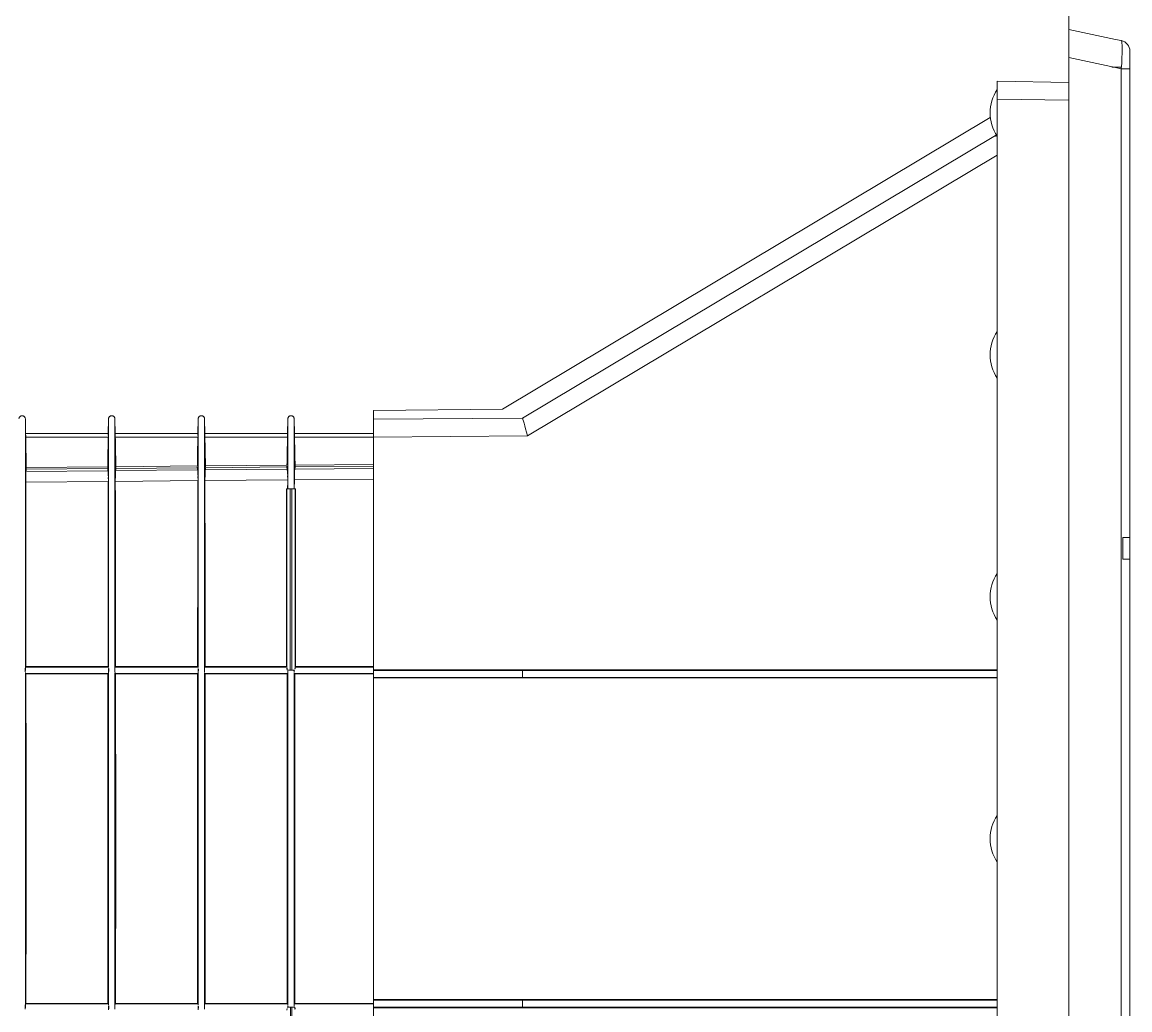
# Model space of a CAD drawing. Header units: millimetres. Extents: x 441156 to 441876, y 4514765 to 4515211.
# Drawn here: x 441266.705 to 441266.9657, y 4514783.0915 to 4514783.324 of the extents above; entities that cross this region are included whole.
import ezdxf

# ---------------------------------------------------------------- set-up
doc = ezdxf.new("R2010")
doc.units = ezdxf.units.MM
doc.layers.add('01_pilares baja', color=5, linetype='Continuous', lineweight=20)
doc.layers.add('LINEAS', color=7, linetype='Continuous', lineweight=9)
doc.layers.add('05 ESQUEMAS HIDRAULICOS nuevos_dwg _6_', color=7, linetype='Continuous', lineweight=18, true_color=0x767676)

# ---------------------------------------------------------------- blocks, each defined once
blk = doc.blocks.new('05 ESQUEMAS HIDRAULICOS nuevos_dwg_A$C38CE57FF-1107634-01_ARQ_INSTALACIÓN PISCINA ADULTOS')
at = {"layer": 'LINEAS', "color": 88, "lineweight": 18, "true_color": 0x134c00}
for p, q in [((188.87, 227.93), (188.87, 246.47)), ((188.98, 246.35), (188.98, 228.05)), ((262.52, 228.05), (262.52, 246.35)), ((262.63, 246.47), (262.63, 227.93)), ((264.07, 227.93), (264.07, 246.47)), ((264.18, 246.36), (264.18, 228.04)), ((305.49, 227.99), (305.32, 246.41)), ((307.72, 246.37), (307.88, 228.03)), ((308.36, 228.11), (308.21, 246.28)), ((308.61, 246.29), (308.76, 228.11)), ((315.35, 227.99), (315.35, 246.41)), ((188.87, 207.93), (188.87, 226.47)), ((188.98, 226.35), (188.98, 208.05)), ((262.52, 208.05), (262.52, 226.35)), ((262.63, 226.47), (262.63, 207.93)), ((264.07, 207.93), (264.07, 226.47)), ((264.18, 226.36), (264.18, 208.04)), ((305.66, 207.99), (305.5, 226.41)), ((307.9, 226.37), (308.06, 208.03)), ((308.54, 208.11), (308.38, 226.29)), ((308.78, 226.29), (308.94, 208.1)), ((315.35, 207.99), (315.35, 226.41)), ((188.87, 187.93), (188.87, 206.47)), ((188.98, 206.35), (188.98, 188.05)), ((262.52, 188.05), (262.52, 206.35)), ((262.63, 206.47), (262.63, 187.93)), ((264.07, 188.14), (264.07, 206.47)), ((264.18, 206.36), (264.18, 188.2)), ((305.83, 187.99), (305.67, 206.41)), ((308.07, 206.37), (308.23, 188.03)), ((308.71, 188.11), (308.55, 206.29)), ((308.95, 206.3), (309.11, 188.1)), ((315.35, 187.99), (315.35, 206.41)), ((319.44, 187.92), (316.09, 187.98)), ((319.44, 187.92), (319.42, 187.92)), ((188.12, 187.06), (188.12, 186.35)), ((188.87, 168.8), (188.87, 186.47)), ((188.98, 186.35), (188.98, 168.8)), ((262.52, 168.8), (262.52, 186.35)), ((262.63, 186.47), (262.63, 168.8)), ((303.87, 187.36), (263.38, 187.36)), ((263.38, 186.35), (263.38, 187.06)), ((264.07, 168.8), (264.07, 186.26)), ((264.18, 186.2), (264.18, 168.8)), ((306, 168.8), (305.85, 186.41)), ((308.25, 186.37), (308.4, 168.8)), ((308.88, 168.8), (308.73, 186.29)), ((309.13, 186.3), (309.28, 168.8)), ((315.35, 168.8), (315.35, 186.41)), ((316.08, 186.42), (319.44, 186.48)), ((316.15, 186.42), (316.15, 168.8)), ((319.44, 186.48), (319.42, 186.48)), ((188.04, 29.6), (188.04, 168.8)), ((188.18, 168.8), (189.72, 168.8)), ((189.86, 29.6), (189.86, 168.8)), ((261.64, 29.6), (261.64, 168.8)), ((263.32, 168.8), (261.78, 168.8)), ((263.46, 29.6), (263.46, 168.8)), ((319.35, 168.8), (319.64, 135.51)), ((188.15, 135.51), (189.75, 135.51)), ((263.35, 135.51), (261.75, 135.51)), ((319.64, 135.51), (382.72, 29.99)), ((382.72, 29.99), (382.72, 29.72)), ((195.59, 29.6), (193.99, 29.6)), ((203.59, 29.6), (201.99, 29.6)), ((219.75, 29.6), (222.55, 29.6)), ((228.95, 29.6), (231.75, 29.6)), ((247.91, 29.6), (249.51, 29.6)), ((255.91, 29.6), (257.51, 29.6)), ((263.35, 29.6), (390.83, 29.6)), ((273.75, 29.6), (276.55, 29.6)), ((282.95, 29.6), (285.75, 29.6)), ((327.75, 29.6), (330.55, 29.6)), ((336.95, 29.6), (339.75, 29.6)), ((382.53, 29.6), (379.63, 29.6)), ((381.75, 29.6), (386.01, 29.6))]:
    blk.add_line(p, q, dxfattribs=at)
at = {"layer": 'LINEAS', "color": 97, "lineweight": 18, "true_color": 0x396f33}
for p, q in [((397.95, 2), (397.95, 3.19)), ((397.95, 3.19), (397.95, 2)), ((403.86, 1.9), (404.14, 3.19)), ((396.55, 0), (397.95, 0)), ((401.52, 0), (397.6, 0))]:
    blk.add_line(p, q, dxfattribs=at)
at = {"layer": 'LINEAS', "color": 88, "lineweight": 18, "true_color": 0x134c00, "flags": 128}
for points in [[(319.44, 227.92), (316.15, 227.98), (316.15, 246.42), (319.44, 246.48)], [(319.44, 207.92), (316.15, 207.98), (316.15, 226.42), (319.44, 226.48)], [(316.15, 187.98), (316.15, 206.42), (319.44, 206.48)], [(188.12, 187.34), (147.63, 187.34), (147.63, 187.04), (188.12, 187.04), (188.12, 187.34), (188.12, 188.05)], [(264, 188.14), (303.87, 188.14), (303.87, 187.36), (303.87, 187.04), (263.38, 187.04), (263.38, 187.34), (263.38, 188.05)], [(303.87, 188.16), (303.87, 188.2), (264.18, 188.2), (264.07, 188.14)], [(303.87, 187.04), (303.87, 186.24), (264, 186.24)], [(303.87, 186.24), (303.87, 186.2), (264.18, 186.2), (264.07, 186.26)], [(261.75, 29.6), (189.75, 29.6), (188.15, 29.6), (188.15, 135.51), (188.15, 168.8), (188.16, 168.8), (136.15, 168.8), (135.85, 134.42), (73.2, 29.6)], [(315.35, 168.8), (263.34, 168.8), (263.32, 168.8), (263.32, 135.51), (263.32, 29.6), (261.75, 29.6), (261.75, 135.51), (261.75, 168.8), (261.76, 168.8), (189.74, 168.8), (189.72, 168.8), (189.72, 135.51), (189.72, 29.6)], [(378.3, 29.6), (315.65, 134.42), (315.35, 168.8), (319.35, 168.8), (321.35, 168.8), (319.35, 168.8), (321.35, 168.8), (321.6, 140.03), (386.69, 31.14)], [(188.15, 29.6), (60.67, 29.6), (60.95, 13.6)], [(390.55, 13.6), (390.83, 29.6), (394.83, 29.6), (394.55, 13.6)], [(393.17, 29.6), (392.95, 29.6), (393.17, 29.6), (392.95, 29.6)], [(400.09, 13.6), (51.41, 13.6), (53.62, 3.19)], [(404.14, 3.19), (406.35, 13.6), (400.09, 13.6), (397.88, 3.19)]]:
    blk.add_lwpolyline(points, dxfattribs=at)
at = {"layer": 'LINEAS', "color": 97, "lineweight": 18, "true_color": 0x396f33, "flags": 128}
for points in [[(397.88, 3.19), (397.6, 1.9), (53.9, 1.9), (53.9, 0), (49.98, 0)], [(163.35, 0), (163.35, 1.6), (158.55, 1.6), (158.55, 0), (163.35, 0), (288.15, 0)], [(292.95, 0), (288.15, 0), (288.15, 1.6), (292.95, 1.6), (292.95, 0), (397.6, 0), (397.6, 1.9)]]:
    blk.add_lwpolyline(points, dxfattribs=at)
at = {"layer": 'LINEAS', "color": 88, "lineweight": 18, "true_color": 0x134c00, "flags": 128}
blk.add_lwpolyline([(397.95, 3.19), (397.95, 4)], close=True, dxfattribs=at)
at = {"layer": 'LINEAS', "color": 88, "lineweight": 18, "true_color": 0x134c00}
for centre in [(225.75, 21.95), (279.75, 21.95), (333.75, 21.95), (387.75, 21.95)]:
    blk.add_arc(centre, 9.25, 55.7945, 124.2055, dxfattribs=at)
at = {"layer": 'LINEAS', "color": 97, "lineweight": 18, "true_color": 0x396f33}
blk.add_arc((401.52, 2.4), 2.4, 270, 348, dxfattribs=at)
at = {"layer": 'LINEAS', "color": 88, "lineweight": 18, "true_color": 0x134c00}
for centre, major_axis, ratio, start_param, end_param in [((263.35, 188.14), (0.72, 0), 0.008727, 5.822781, 6.355727), ((263.35, 186.26), (0.72, 0), 0.008727, 6.210643, 6.74359), ((315.65, 134.39), (3.99, 1.12), 0.005508, 0.001495, 1.56925), ((378.74, 28.85), (3.98, 1.14), 0.005507, 0.001469, 0.867791)]:
    blk.add_ellipse(centre, major_axis=major_axis, ratio=ratio, start_param=start_param, end_param=end_param, dxfattribs=at)
at = {"layer": 'LINEAS', "color": 97, "lineweight": 18, "true_color": 0x396f33}
blk.add_ellipse((397.43, 2.4), major_axis=(-6.44, 0.49), ratio=0.075003, start_param=1.604016, end_param=3.131572, dxfattribs=at)
at = {"layer": 'LINEAS', "color": 88, "lineweight": 18, "true_color": 0x134c00}
for points, knots in [([(319.44, 246.48), (319.53, 246.49), (319.67, 246.51), (319.83, 246.6), (319.95, 246.69), (320.04, 246.81), (320.12, 246.97), (320.17, 247.2), (320.12, 247.43), (320.04, 247.59), (319.95, 247.71), (319.83, 247.8), (319.67, 247.89), (319.53, 247.91), (319.44, 247.92)], [0, 0, 0, 0, 0.119848, 0.184257, 0.25, 0.315743, 0.380152, 0.5, 0.619848, 0.684257, 0.75, 0.815743, 0.880152, 1, 1, 1, 1]), ([(188.69, 246.48), (188.62, 246.48), (188.53, 246.5), (188.32, 246.53), (188.21, 246.54), (187.99, 246.54), (187.88, 246.53), (187.69, 246.5), (187.61, 246.48), (187.55, 246.48)], [0, 0, 0, 0, 0.25, 0.25, 0.5, 0.5, 0.75, 0.75, 1, 1, 1, 1]), ([(262.81, 246.48), (259.87, 246.48), (253.33, 246.48), (242.93, 246.48), (233.5, 246.48), (225.75, 246.48), (217.63, 246.48), (208.01, 246.48), (197.61, 246.48), (191.44, 246.48), (188.69, 246.48)], [0.6859431, 0.6859431, 0.6859431, 0.6859431, 0.7011858, 0.7198797, 0.7399681, 0.7500122, 0.7600564, 0.7820731, 0.7998041, 0.8140802, 0.8140802, 0.8140802, 0.8140802]), ([(188.86, 246.47), (188.86, 246.47), (188.86, 246.47), (188.79, 246.48), (188.71, 246.48), (188.69, 246.48)], [0, 0, 0, 0, 0.318255, 0.7865, 1, 1, 1, 1]), ([(188.98, 246.35), (188.98, 246.36), (188.97, 246.36), (188.97, 246.37), (188.95, 246.39), (188.93, 246.41), (188.91, 246.43), (188.9, 246.44), (188.88, 246.46), (188.87, 246.47)], [0, 0, 0, 0, 0.001068999, 0.001068999, 0.001068999, 0.005344995, 0.005344995, 0.005344995, 0.008151649, 0.008151649, 0.008151649, 0.008151649]), ([(244.13, 246.33), (241.07, 246.33), (238.01, 246.33), (231.88, 246.33), (228.81, 246.33), (219.62, 246.33), (213.49, 246.33), (204.3, 246.33), (201.24, 246.34), (195.11, 246.35), (192.05, 246.35), (188.98, 246.35)], [0.25, 0.25, 0.25, 0.25, 0.375, 0.375, 0.5, 0.5, 0.75, 0.75, 0.875, 0.875, 1, 1, 1, 1]), ([(262.63, 246.47), (262.63, 246.46), (262.62, 246.46), (262.62, 246.46), (262.6, 246.44), (262.58, 246.42), (262.56, 246.4), (262.54, 246.38), (262.53, 246.37), (262.52, 246.35)], [0.000135647, 0.000135647, 0.000135647, 0.000135647, 0.001068999, 0.001068999, 0.001068999, 0.005344995, 0.005344995, 0.005344995, 0.008287296, 0.008287296, 0.008287296, 0.008287296]), ([(262.81, 246.48), (262.77, 246.48), (262.68, 246.48), (262.63, 246.47), (262.63, 246.47), (262.63, 246.47)], [0, 0, 0, 0, 0.418085, 0.885568, 1, 1, 1, 1]), ([(263.95, 246.48), (263.89, 246.48), (263.81, 246.5), (263.62, 246.53), (263.51, 246.54), (263.29, 246.54), (263.18, 246.53), (262.97, 246.5), (262.88, 246.48), (262.81, 246.48)], [0, 0, 0, 0, 0.25, 0.25, 0.5, 0.5, 0.75, 0.75, 1, 1, 1, 1]), ([(264.06, 246.47), (264.06, 246.47), (264.06, 246.48), (263.99, 246.48), (263.95, 246.48)], [0, 0, 0, 0, 0.391046, 1, 1, 1, 1]), ([(319.44, 246.48), (319.26, 246.48), (318.88, 246.48), (318.34, 246.48), (317.78, 246.48), (317.2, 246.48), (316.83, 246.48), (316.5, 246.48), (316.28, 246.48), (316.15, 246.48), (315.55, 246.48), (314.59, 246.48), (313.24, 246.48), (311.5, 246.48), (309.57, 246.48), (307.43, 246.48), (305.37, 246.48), (303.45, 246.48), (301.66, 246.48), (299.83, 246.48), (287.26, 246.48), (275.3, 246.48), (263.95, 246.48)], [0, 0, 0, 0, 0.081803, 0.16361, 0.24544, 0.327177, 0.418236, 0.442397, 0.466837, 0.490725, 0.504945, 0.524909, 0.546115, 0.565932, 0.585623, 0.60624, 0.626249, 0.641681, 0.658289, 0.674995, 0.691404, 1, 1, 1, 1]), ([(264.18, 246.36), (264.18, 246.36), (264.17, 246.37), (264.17, 246.37), (264.15, 246.39), (264.13, 246.41), (264.11, 246.43), (264.1, 246.44), (264.08, 246.46), (264.07, 246.47)], [0, 0, 0, 0, 0.001068999, 0.001068999, 0.001068999, 0.005344995, 0.005344995, 0.005344995, 0.008151643, 0.008151643, 0.008151643, 0.008151643]), ([(305.32, 246.41), (305.18, 246.41), (305.03, 246.41), (304.88, 246.41), (303.74, 246.41), (302.6, 246.4), (301.46, 246.4), (296.9, 246.4), (292.33, 246.39), (287.77, 246.39), (279.91, 246.38), (272.05, 246.37), (264.18, 246.36)], [0.00051063, 0.00051063, 0.00051063, 0.00051063, 0.001069, 0.001069, 0.001069, 0.00534499, 0.00534499, 0.00534499, 0.02244898, 0.02244898, 0.02244898, 0.05193653, 0.05193653, 0.05193653, 0.05193653]), ([(305.32, 246.41), (305.48, 246.41), (305.64, 246.41), (305.94, 246.41), (306.09, 246.41), (306.38, 246.4), (306.52, 246.4), (306.78, 246.4), (306.9, 246.4), (307.12, 246.4), (307.22, 246.4), (307.4, 246.39), (307.47, 246.39), (307.66, 246.38), (307.72, 246.38), (307.72, 246.37)], [0, 0, 0, 0, 0.125, 0.125, 0.25, 0.25, 0.375, 0.375, 0.5, 0.5, 0.625, 0.625, 0.75, 0.75, 1, 1, 1, 1]), ([(307.73, 246.35), (307.73, 246.35), (307.73, 246.36), (307.73, 246.37), (307.73, 246.37), (307.72, 246.37)], [0.9921875, 0.9921875, 0.9921875, 0.9921875, 0.99609375, 0.99609375, 1, 1, 1, 1]), ([(308.21, 246.28), (308.19, 246.29), (308.17, 246.29), (308.13, 246.29), (308.11, 246.3), (308.05, 246.3), (308.01, 246.31), (307.93, 246.32), (307.89, 246.32), (307.83, 246.32), (307.81, 246.33), (307.78, 246.33), (307.77, 246.33), (307.75, 246.33), (307.75, 246.34), (307.74, 246.34), (307.74, 246.34), (307.73, 246.34), (307.73, 246.34), (307.73, 246.35)], [0, 0, 0, 0, 0.125, 0.125, 0.25, 0.25, 0.5, 0.5, 0.75, 0.75, 0.875, 0.875, 0.9375, 0.9375, 0.96875, 0.96875, 0.984375, 0.984375, 0.9921875, 0.9921875, 0.9921875, 0.9921875]), ([(308.61, 246.29), (308.5, 246.29), (308.4, 246.29), (308.25, 246.29), (308.21, 246.28), (308.21, 246.28)], [0, 0, 0, 0, 0.5, 0.5, 1, 1, 1, 1]), ([(308.61, 246.29), (309.61, 246.31), (310.62, 246.33), (311.63, 246.34), (312.87, 246.37), (314.11, 246.39), (315.35, 246.41)], [0.001569978, 0.001569978, 0.001569978, 0.001569978, 0.005344995, 0.005344995, 0.005344995, 0.01000163, 0.01000163, 0.01000163, 0.01000163]), ([(315.35, 246.41), (315.46, 246.41), (315.56, 246.41), (315.75, 246.42), (315.84, 246.42), (316.06, 246.42), (316.15, 246.42), (316.15, 246.42)], [0, 0, 0, 0, 0.25, 0.25, 0.5, 0.5, 1, 1, 1, 1]), ([(187.55, 227.92), (187.61, 227.92), (187.69, 227.9), (187.88, 227.87), (187.99, 227.86), (188.21, 227.86), (188.32, 227.87), (188.53, 227.9), (188.62, 227.92), (188.69, 227.92)], [0, 0, 0, 0, 0.25, 0.25, 0.5, 0.5, 0.75, 0.75, 1, 1, 1, 1]), ([(188.69, 227.92), (188.74, 227.92), (188.83, 227.92), (188.87, 227.93), (188.87, 227.93), (188.87, 227.93)], [0, 0, 0, 0, 0.468754, 0.937507, 1, 1, 1, 1]), ([(262.81, 227.92), (259.87, 227.92), (253.33, 227.92), (242.93, 227.92), (233.5, 227.92), (225.75, 227.92), (217.63, 227.92), (208.01, 227.92), (197.61, 227.92), (191.44, 227.92), (188.69, 227.92)], [0.6859431, 0.6859431, 0.6859431, 0.6859431, 0.7011858, 0.7198797, 0.7399681, 0.7500122, 0.7600564, 0.7820731, 0.7998041, 0.8140802, 0.8140802, 0.8140802, 0.8140802]), ([(188.87, 227.93), (188.89, 227.95), (188.91, 227.97), (188.93, 227.99), (188.95, 228.01), (188.96, 228.03), (188.98, 228.05)], [0.000135647, 0.000135647, 0.000135647, 0.000135647, 0.004143648, 0.004143648, 0.004143648, 0.008287296, 0.008287296, 0.008287296, 0.008287296]), ([(188.98, 228.05), (192.05, 228.05), (195.11, 228.05), (201.24, 228.06), (204.3, 228.07), (213.49, 228.07), (219.62, 228.07), (225.75, 228.07)], [0, 0, 0, 0, 0.125, 0.125, 0.25, 0.25, 0.5, 0.5, 0.5, 0.5]), ([(225.75, 228.07), (228.81, 228.07), (231.88, 228.07), (238.01, 228.07), (241.07, 228.07), (250.26, 228.06), (256.39, 228.05), (262.52, 228.05)], [0.5, 0.5, 0.5, 0.5, 0.625, 0.625, 0.75, 0.75, 1, 1, 1, 1]), ([(262.52, 228.05), (262.54, 228.03), (262.55, 228.01), (262.57, 227.99), (262.59, 227.97), (262.61, 227.95), (262.63, 227.93)], [0, 0, 0, 0, 0.004143648, 0.004143648, 0.004143648, 0.008151649, 0.008151649, 0.008151649, 0.008151649]), ([(262.64, 227.93), (262.64, 227.93), (262.64, 227.92), (262.72, 227.92), (262.79, 227.92), (262.81, 227.92)], [0, 0, 0, 0, 0.367339, 0.834737, 1, 1, 1, 1]), ([(262.81, 227.92), (262.88, 227.92), (262.97, 227.9), (263.18, 227.87), (263.29, 227.86), (263.51, 227.86), (263.62, 227.87), (263.81, 227.9), (263.89, 227.92), (263.95, 227.92)], [0, 0, 0, 0, 0.25, 0.25, 0.5, 0.5, 0.75, 0.75, 1, 1, 1, 1]), ([(263.95, 227.92), (263.99, 227.92), (264.06, 227.92), (264.06, 227.93), (264.06, 227.93)], [0, 0, 0, 0, 0.575156, 1, 1, 1, 1]), ([(319.44, 227.92), (319.26, 227.92), (318.88, 227.92), (318.34, 227.92), (317.78, 227.92), (317.2, 227.92), (316.83, 227.92), (316.5, 227.92), (316.28, 227.92), (316.15, 227.92), (315.55, 227.92), (314.59, 227.92), (313.24, 227.92), (311.5, 227.92), (309.57, 227.92), (307.43, 227.92), (305.37, 227.92), (303.45, 227.92), (301.66, 227.92), (299.83, 227.92), (287.26, 227.92), (275.3, 227.92), (263.95, 227.92)], [0, 0, 0, 0, 0.081803, 0.16361, 0.24544, 0.327177, 0.418236, 0.442397, 0.466837, 0.490725, 0.504945, 0.524909, 0.546115, 0.565932, 0.585623, 0.60624, 0.626249, 0.641681, 0.658289, 0.674995, 0.691404, 1, 1, 1, 1]), ([(264.07, 227.93), (264.09, 227.95), (264.11, 227.97), (264.13, 227.99), (264.15, 228), (264.16, 228.02), (264.18, 228.04)], [0.000135647, 0.000135647, 0.000135647, 0.000135647, 0.004143645, 0.004143645, 0.004143645, 0.00828729, 0.00828729, 0.00828729, 0.00828729]), ([(264.18, 228.04), (266.25, 228.04), (268.32, 228.04), (270.39, 228.04), (278.65, 228.03), (286.92, 228.02), (295.19, 228.01), (296.98, 228), (298.76, 228), (300.55, 228), (301.44, 228), (302.34, 228), (303.23, 228), (303.98, 227.99), (304.73, 227.99), (305.49, 227.99)], [0, 0, 0, 0, 0.00775197, 0.00775197, 0.00775197, 0.03875987, 0.03875987, 0.03875987, 0.04545794, 0.04545794, 0.04545794, 0.04880698, 0.04880698, 0.04880698, 0.05162677, 0.05162677, 0.05162677, 0.05162677]), ([(307.88, 228.03), (307.88, 228.02), (307.87, 228.02), (307.8, 228.01), (307.76, 228.01), (307.64, 228.01), (307.56, 228.01), (307.39, 228), (307.29, 228), (307.06, 228), (306.94, 228), (306.68, 228), (306.54, 227.99), (306.4, 227.99)], [0, 0, 0, 0, 0.125, 0.125, 0.25, 0.25, 0.375, 0.375, 0.5, 0.5, 0.625, 0.625, 0.75, 0.75, 0.75, 0.75]), ([(307.89, 228.05), (307.89, 228.05), (307.89, 228.05), (307.89, 228.06), (307.9, 228.06), (307.9, 228.06), (307.91, 228.06), (307.92, 228.07), (307.93, 228.07), (307.96, 228.07), (307.98, 228.07), (308.04, 228.08), (308.08, 228.08), (308.16, 228.09), (308.2, 228.1), (308.26, 228.1), (308.28, 228.1), (308.32, 228.11), (308.34, 228.11), (308.36, 228.11)], [0.0078125, 0.0078125, 0.0078125, 0.0078125, 0.015625, 0.015625, 0.03125, 0.03125, 0.0625, 0.0625, 0.125, 0.125, 0.25, 0.25, 0.5, 0.5, 0.75, 0.75, 0.875, 0.875, 1, 1, 1, 1]), ([(308.36, 228.11), (308.37, 228.11), (308.41, 228.11), (308.56, 228.11), (308.66, 228.11), (308.76, 228.11)], [0, 0, 0, 0, 0.5, 0.5, 1, 1, 1, 1]), ([(315.35, 227.99), (314.32, 228.01), (313.28, 228.03), (312.25, 228.05), (311.09, 228.07), (309.93, 228.09), (308.76, 228.11)], [0, 0, 0, 0, 0.003875987, 0.003875987, 0.003875987, 0.008233249, 0.008233249, 0.008233249, 0.008233249]), ([(316.15, 227.98), (316.15, 227.98), (316.13, 227.98), (316.05, 227.98), (315.99, 227.98), (315.77, 227.98), (315.56, 227.99), (315.35, 227.99)], [0, 0, 0, 0, 0.25, 0.25, 0.5, 0.5, 1, 1, 1, 1]), ([(319.44, 226.48), (319.53, 226.49), (319.67, 226.51), (319.83, 226.6), (319.95, 226.69), (320.04, 226.81), (320.12, 226.97), (320.17, 227.2), (320.12, 227.43), (320.04, 227.59), (319.95, 227.71), (319.83, 227.8), (319.67, 227.89), (319.53, 227.91), (319.44, 227.92)], [0, 0, 0, 0, 0.119848, 0.184257, 0.25, 0.315743, 0.380152, 0.5, 0.619848, 0.684257, 0.75, 0.815743, 0.880152, 1, 1, 1, 1]), ([(188.69, 226.48), (188.62, 226.48), (188.53, 226.5), (188.32, 226.53), (188.21, 226.54), (187.99, 226.54), (187.88, 226.53), (187.69, 226.5), (187.61, 226.48), (187.55, 226.48)], [0, 0, 0, 0, 0.25, 0.25, 0.5, 0.5, 0.75, 0.75, 1, 1, 1, 1]), ([(262.81, 226.48), (259.87, 226.48), (253.33, 226.48), (242.93, 226.48), (233.5, 226.48), (225.75, 226.48), (217.63, 226.48), (208.01, 226.48), (197.61, 226.48), (191.44, 226.48), (188.69, 226.48)], [0.6859431, 0.6859431, 0.6859431, 0.6859431, 0.7011858, 0.7198797, 0.7399681, 0.7500122, 0.7600564, 0.7820731, 0.7998041, 0.8140802, 0.8140802, 0.8140802, 0.8140802]), ([(188.86, 226.47), (188.86, 226.47), (188.86, 226.47), (188.79, 226.48), (188.71, 226.48), (188.69, 226.48)], [0, 0, 0, 0, 0.318255, 0.7865, 1, 1, 1, 1]), ([(188.98, 226.35), (188.98, 226.36), (188.97, 226.36), (188.97, 226.37), (188.95, 226.39), (188.93, 226.41), (188.91, 226.43), (188.9, 226.44), (188.88, 226.46), (188.87, 226.47)], [0, 0, 0, 0, 0.001068999, 0.001068999, 0.001068999, 0.005344995, 0.005344995, 0.005344995, 0.008151649, 0.008151649, 0.008151649, 0.008151649]), ([(244.13, 226.33), (241.07, 226.33), (238.01, 226.33), (231.88, 226.33), (228.81, 226.33), (219.62, 226.33), (213.49, 226.33), (204.3, 226.33), (201.24, 226.34), (195.11, 226.35), (192.05, 226.35), (188.98, 226.35)], [0.25, 0.25, 0.25, 0.25, 0.375, 0.375, 0.5, 0.5, 0.75, 0.75, 0.875, 0.875, 1, 1, 1, 1]), ([(262.63, 226.47), (262.63, 226.46), (262.62, 226.46), (262.62, 226.46), (262.6, 226.44), (262.58, 226.42), (262.56, 226.4), (262.54, 226.38), (262.53, 226.37), (262.52, 226.35)], [0.000135647, 0.000135647, 0.000135647, 0.000135647, 0.001068999, 0.001068999, 0.001068999, 0.005344995, 0.005344995, 0.005344995, 0.008287296, 0.008287296, 0.008287296, 0.008287296]), ([(262.81, 226.48), (262.77, 226.48), (262.68, 226.48), (262.63, 226.47), (262.63, 226.47), (262.63, 226.47)], [0, 0, 0, 0, 0.418085, 0.885568, 1, 1, 1, 1]), ([(263.95, 226.48), (263.89, 226.48), (263.81, 226.5), (263.62, 226.53), (263.51, 226.54), (263.29, 226.54), (263.18, 226.53), (262.97, 226.5), (262.88, 226.48), (262.81, 226.48)], [0, 0, 0, 0, 0.25, 0.25, 0.5, 0.5, 0.75, 0.75, 1, 1, 1, 1]), ([(264.06, 226.47), (264.06, 226.47), (264.06, 226.48), (263.99, 226.48), (263.95, 226.48)], [0, 0, 0, 0, 0.391046, 1, 1, 1, 1]), ([(319.44, 226.48), (319.26, 226.48), (318.88, 226.48), (318.34, 226.48), (317.78, 226.48), (317.2, 226.48), (316.83, 226.48), (316.5, 226.48), (316.28, 226.48), (316.15, 226.48), (315.55, 226.48), (314.59, 226.48), (313.24, 226.48), (311.5, 226.48), (309.57, 226.48), (307.43, 226.48), (305.37, 226.48), (303.45, 226.48), (301.66, 226.48), (299.83, 226.48), (287.26, 226.48), (275.3, 226.48), (263.95, 226.48)], [0, 0, 0, 0, 0.081803, 0.16361, 0.24544, 0.327177, 0.418236, 0.442397, 0.466837, 0.490725, 0.504945, 0.524909, 0.546115, 0.565932, 0.585623, 0.60624, 0.626249, 0.641681, 0.658289, 0.674995, 0.691404, 1, 1, 1, 1]), ([(264.18, 226.36), (264.18, 226.36), (264.17, 226.37), (264.17, 226.37), (264.15, 226.39), (264.13, 226.41), (264.11, 226.43), (264.1, 226.44), (264.08, 226.46), (264.07, 226.47)], [0, 0, 0, 0, 0.001068999, 0.001068999, 0.001068999, 0.005344995, 0.005344995, 0.005344995, 0.008151643, 0.008151643, 0.008151643, 0.008151643]), ([(305.5, 226.41), (305.35, 226.41), (305.2, 226.41), (305.05, 226.41), (303.91, 226.41), (302.77, 226.4), (301.63, 226.4), (299.35, 226.4), (297.07, 226.4), (294.79, 226.39), (292.51, 226.39), (290.23, 226.39), (287.95, 226.39), (280.03, 226.38), (272.11, 226.37), (264.18, 226.36)], [0.00051194, 0.00051194, 0.00051194, 0.00051194, 0.001069, 0.001069, 0.001069, 0.00534499, 0.00534499, 0.00534499, 0.01389699, 0.01389699, 0.01389699, 0.02244898, 0.02244898, 0.02244898, 0.05215601, 0.05215601, 0.05215601, 0.05215601]), ([(305.5, 226.41), (305.66, 226.41), (305.81, 226.41), (306.12, 226.41), (306.27, 226.41), (306.56, 226.41), (306.69, 226.4), (306.95, 226.4), (307.08, 226.4), (307.3, 226.4), (307.4, 226.4), (307.57, 226.39), (307.65, 226.39), (307.83, 226.39), (307.9, 226.38), (307.9, 226.37)], [0, 0, 0, 0, 0.125, 0.125, 0.25, 0.25, 0.375, 0.375, 0.5, 0.5, 0.625, 0.625, 0.75, 0.75, 1, 1, 1, 1]), ([(308.38, 226.29), (308.36, 226.29), (308.34, 226.29), (308.3, 226.3), (308.28, 226.3), (308.22, 226.31), (308.18, 226.31), (308.1, 226.32), (308.06, 226.32), (308, 226.33), (307.98, 226.33), (307.95, 226.33), (307.94, 226.33), (307.92, 226.34), (307.92, 226.34), (307.91, 226.34), (307.91, 226.34), (307.91, 226.35), (307.9, 226.35), (307.9, 226.35)], [0, 0, 0, 0, 0.125, 0.125, 0.25, 0.25, 0.5, 0.5, 0.75, 0.75, 0.875, 0.875, 0.9375, 0.9375, 0.96875, 0.96875, 0.984375, 0.984375, 0.9921875, 0.9921875, 0.9921875, 0.9921875]), ([(308.78, 226.29), (308.68, 226.29), (308.57, 226.29), (308.43, 226.29), (308.38, 226.29), (308.38, 226.29)], [0, 0, 0, 0, 0.5, 0.5, 1, 1, 1, 1]), ([(308.78, 226.29), (309.73, 226.31), (310.68, 226.33), (311.63, 226.34), (312.87, 226.37), (314.11, 226.39), (315.35, 226.41)], [0.00178815, 0.00178815, 0.00178815, 0.00178815, 0.005344995, 0.005344995, 0.005344995, 0.01000163, 0.01000163, 0.01000163, 0.01000163]), ([(315.35, 226.41), (315.46, 226.41), (315.56, 226.41), (315.75, 226.42), (315.84, 226.42), (316.06, 226.42), (316.15, 226.42), (316.15, 226.42)], [0, 0, 0, 0, 0.25, 0.25, 0.5, 0.5, 1, 1, 1, 1]), ([(187.55, 207.92), (187.61, 207.92), (187.69, 207.9), (187.88, 207.87), (187.99, 207.86), (188.21, 207.86), (188.32, 207.87), (188.53, 207.9), (188.62, 207.92), (188.69, 207.92)], [0, 0, 0, 0, 0.25, 0.25, 0.5, 0.5, 0.75, 0.75, 1, 1, 1, 1]), ([(188.69, 207.92), (188.74, 207.92), (188.83, 207.92), (188.87, 207.93), (188.87, 207.93), (188.87, 207.93)], [0, 0, 0, 0, 0.468754, 0.937507, 1, 1, 1, 1]), ([(262.81, 207.92), (259.87, 207.92), (253.33, 207.92), (242.93, 207.92), (233.5, 207.92), (225.75, 207.92), (217.63, 207.92), (208.01, 207.92), (197.61, 207.92), (191.44, 207.92), (188.69, 207.92)], [0.6859431, 0.6859431, 0.6859431, 0.6859431, 0.7011858, 0.7198797, 0.7399681, 0.7500122, 0.7600564, 0.7820731, 0.7998041, 0.8140802, 0.8140802, 0.8140802, 0.8140802]), ([(188.87, 207.93), (188.89, 207.95), (188.91, 207.97), (188.93, 207.99), (188.95, 208.01), (188.96, 208.03), (188.98, 208.05)], [0.000135647, 0.000135647, 0.000135647, 0.000135647, 0.004143648, 0.004143648, 0.004143648, 0.008287296, 0.008287296, 0.008287296, 0.008287296]), ([(188.98, 208.05), (192.05, 208.05), (195.11, 208.05), (201.24, 208.06), (204.3, 208.07), (213.49, 208.07), (219.62, 208.07), (225.75, 208.07)], [0, 0, 0, 0, 0.125, 0.125, 0.25, 0.25, 0.5, 0.5, 0.5, 0.5]), ([(225.75, 208.07), (228.81, 208.07), (231.88, 208.07), (238.01, 208.07), (241.07, 208.07), (250.26, 208.06), (256.39, 208.05), (262.52, 208.05)], [0.5, 0.5, 0.5, 0.5, 0.625, 0.625, 0.75, 0.75, 1, 1, 1, 1]), ([(262.52, 208.05), (262.54, 208.03), (262.55, 208.01), (262.57, 207.99), (262.59, 207.97), (262.61, 207.95), (262.63, 207.93)], [0, 0, 0, 0, 0.004143648, 0.004143648, 0.004143648, 0.008151649, 0.008151649, 0.008151649, 0.008151649]), ([(262.64, 207.93), (262.64, 207.93), (262.64, 207.92), (262.72, 207.92), (262.79, 207.92), (262.81, 207.92)], [0, 0, 0, 0, 0.367339, 0.834737, 1, 1, 1, 1]), ([(262.81, 207.92), (262.88, 207.92), (262.97, 207.9), (263.18, 207.87), (263.29, 207.86), (263.51, 207.86), (263.62, 207.87), (263.81, 207.9), (263.89, 207.92), (263.95, 207.92)], [0, 0, 0, 0, 0.25, 0.25, 0.5, 0.5, 0.75, 0.75, 1, 1, 1, 1]), ([(263.95, 207.92), (263.99, 207.92), (264.06, 207.92), (264.06, 207.93), (264.06, 207.93)], [0, 0, 0, 0, 0.575156, 1, 1, 1, 1]), ([(319.44, 207.92), (319.26, 207.92), (318.88, 207.92), (318.34, 207.92), (317.78, 207.92), (317.2, 207.92), (316.83, 207.92), (316.5, 207.92), (316.28, 207.92), (316.15, 207.92), (315.55, 207.92), (314.59, 207.92), (313.24, 207.92), (311.5, 207.92), (309.57, 207.92), (307.43, 207.92), (305.37, 207.92), (303.45, 207.92), (301.66, 207.92), (299.83, 207.92), (287.26, 207.92), (275.3, 207.92), (263.95, 207.92)], [0, 0, 0, 0, 0.081803, 0.16361, 0.24544, 0.327177, 0.418236, 0.442397, 0.466837, 0.490725, 0.504945, 0.524909, 0.546115, 0.565932, 0.585623, 0.60624, 0.626249, 0.641681, 0.658289, 0.674995, 0.691404, 1, 1, 1, 1]), ([(264.07, 207.93), (264.09, 207.95), (264.11, 207.97), (264.13, 207.99), (264.15, 208), (264.16, 208.02), (264.18, 208.04)], [0.000135647, 0.000135647, 0.000135647, 0.000135647, 0.004143645, 0.004143645, 0.004143645, 0.00828729, 0.00828729, 0.00828729, 0.00828729]), ([(264.18, 208.04), (266.25, 208.04), (268.32, 208.04), (270.39, 208.04), (278.65, 208.03), (286.92, 208.02), (295.19, 208.01), (297.01, 208), (298.82, 208), (300.64, 208), (301.55, 208), (302.45, 208), (303.36, 208), (304.13, 207.99), (304.89, 207.99), (305.66, 207.99)], [0, 0, 0, 0, 0.00775197, 0.00775197, 0.00775197, 0.03875987, 0.03875987, 0.03875987, 0.04556768, 0.04556768, 0.04556768, 0.04897159, 0.04897159, 0.04897159, 0.05184494, 0.05184494, 0.05184494, 0.05184494]), ([(308.06, 208.03), (308.06, 208.02), (308.04, 208.02), (307.98, 208.01), (307.93, 208.01), (307.81, 208.01), (307.74, 208), (307.56, 208), (307.46, 208), (307.24, 208), (307.12, 208), (306.86, 207.99), (306.72, 207.99), (306.58, 207.99)], [0, 0, 0, 0, 0.125, 0.125, 0.25, 0.25, 0.375, 0.375, 0.5, 0.5, 0.625, 0.625, 0.75, 0.75, 0.75, 0.75]), ([(308.06, 208.05), (308.06, 208.05), (308.07, 208.05), (308.07, 208.05), (308.07, 208.06), (308.08, 208.06), (308.08, 208.06), (308.1, 208.06), (308.11, 208.06), (308.14, 208.07), (308.16, 208.07), (308.22, 208.08), (308.26, 208.08), (308.34, 208.09), (308.38, 208.09), (308.44, 208.1), (308.46, 208.1), (308.5, 208.11), (308.52, 208.11), (308.54, 208.11)], [0.0078125, 0.0078125, 0.0078125, 0.0078125, 0.015625, 0.015625, 0.03125, 0.03125, 0.0625, 0.0625, 0.125, 0.125, 0.25, 0.25, 0.5, 0.5, 0.75, 0.75, 0.875, 0.875, 1, 1, 1, 1]), ([(308.54, 208.11), (308.54, 208.11), (308.58, 208.11), (308.73, 208.11), (308.83, 208.1), (308.94, 208.1)], [0, 0, 0, 0, 0.5, 0.5, 1, 1, 1, 1]), ([(315.35, 207.99), (314.32, 208.01), (313.28, 208.03), (312.25, 208.05), (311.15, 208.06), (310.04, 208.08), (308.94, 208.1)], [0, 0, 0, 0, 0.003875987, 0.003875987, 0.003875987, 0.008015011, 0.008015011, 0.008015011, 0.008015011]), ([(316.15, 207.98), (316.15, 207.98), (316.13, 207.98), (316.05, 207.98), (315.99, 207.98), (315.77, 207.98), (315.56, 207.99), (315.35, 207.99)], [0, 0, 0, 0, 0.25, 0.25, 0.5, 0.5, 1, 1, 1, 1]), ([(319.44, 206.48), (319.53, 206.49), (319.67, 206.51), (319.83, 206.6), (319.95, 206.69), (320.04, 206.81), (320.12, 206.97), (320.17, 207.2), (320.12, 207.43), (320.04, 207.59), (319.95, 207.71), (319.83, 207.8), (319.67, 207.89), (319.53, 207.91), (319.44, 207.92)], [0, 0, 0, 0, 0.119848, 0.184257, 0.25, 0.315743, 0.380152, 0.5, 0.619848, 0.684257, 0.75, 0.815743, 0.880152, 1, 1, 1, 1]), ([(188.69, 206.48), (188.62, 206.48), (188.53, 206.5), (188.32, 206.53), (188.21, 206.54), (187.99, 206.54), (187.88, 206.53), (187.69, 206.5), (187.61, 206.48), (187.55, 206.48)], [0, 0, 0, 0, 0.25, 0.25, 0.5, 0.5, 0.75, 0.75, 1, 1, 1, 1]), ([(262.81, 206.48), (259.87, 206.48), (253.33, 206.48), (242.93, 206.48), (233.5, 206.48), (225.75, 206.48), (217.63, 206.48), (208.01, 206.48), (197.61, 206.48), (191.44, 206.48), (188.69, 206.48)], [0.6859431, 0.6859431, 0.6859431, 0.6859431, 0.7011858, 0.7198797, 0.7399681, 0.7500122, 0.7600564, 0.7820731, 0.7998041, 0.8140802, 0.8140802, 0.8140802, 0.8140802]), ([(188.86, 206.47), (188.86, 206.47), (188.86, 206.47), (188.79, 206.48), (188.71, 206.48), (188.69, 206.48)], [0, 0, 0, 0, 0.318255, 0.7865, 1, 1, 1, 1]), ([(188.98, 206.35), (188.98, 206.36), (188.97, 206.36), (188.97, 206.37), (188.95, 206.39), (188.93, 206.41), (188.91, 206.43), (188.9, 206.44), (188.88, 206.46), (188.87, 206.47)], [0, 0, 0, 0, 0.001068999, 0.001068999, 0.001068999, 0.005344995, 0.005344995, 0.005344995, 0.008151649, 0.008151649, 0.008151649, 0.008151649]), ([(244.13, 206.33), (241.07, 206.33), (238.01, 206.33), (231.88, 206.33), (228.81, 206.33), (219.62, 206.33), (213.49, 206.33), (204.3, 206.33), (201.24, 206.34), (195.11, 206.35), (192.05, 206.35), (188.98, 206.35)], [0.25, 0.25, 0.25, 0.25, 0.375, 0.375, 0.5, 0.5, 0.75, 0.75, 0.875, 0.875, 1, 1, 1, 1]), ([(262.63, 206.47), (262.63, 206.46), (262.62, 206.46), (262.62, 206.46), (262.6, 206.44), (262.58, 206.42), (262.56, 206.4), (262.54, 206.38), (262.53, 206.37), (262.52, 206.35)], [0.000135647, 0.000135647, 0.000135647, 0.000135647, 0.001068999, 0.001068999, 0.001068999, 0.005344995, 0.005344995, 0.005344995, 0.008287296, 0.008287296, 0.008287296, 0.008287296]), ([(262.81, 206.48), (262.77, 206.48), (262.68, 206.48), (262.63, 206.47), (262.63, 206.47), (262.63, 206.47)], [0, 0, 0, 0, 0.418085, 0.885568, 1, 1, 1, 1]), ([(263.95, 206.48), (263.89, 206.48), (263.81, 206.5), (263.62, 206.53), (263.51, 206.54), (263.29, 206.54), (263.18, 206.53), (262.97, 206.5), (262.88, 206.48), (262.81, 206.48)], [0, 0, 0, 0, 0.25, 0.25, 0.5, 0.5, 0.75, 0.75, 1, 1, 1, 1]), ([(264.06, 206.47), (264.06, 206.47), (264.06, 206.48), (263.99, 206.48), (263.95, 206.48)], [0, 0, 0, 0, 0.391046, 1, 1, 1, 1]), ([(319.44, 206.48), (319.26, 206.48), (318.88, 206.48), (318.34, 206.48), (317.78, 206.48), (317.2, 206.48), (316.83, 206.48), (316.5, 206.48), (316.28, 206.48), (316.15, 206.48), (315.55, 206.48), (314.59, 206.48), (313.24, 206.48), (311.5, 206.48), (309.57, 206.48), (307.43, 206.48), (305.37, 206.48), (303.45, 206.48), (301.66, 206.48), (299.83, 206.48), (287.26, 206.48), (275.3, 206.48), (263.95, 206.48)], [0, 0, 0, 0, 0.0818027, 0.1636103, 0.24544, 0.3271768, 0.4182356, 0.4423971, 0.4668373, 0.4907253, 0.5049452, 0.5249085, 0.5461149, 0.5659322, 0.5856229, 0.6062402, 0.6262486, 0.6416814, 0.6582886, 0.6749953, 0.6914037, 1, 1, 1, 1]), ([(264.18, 206.36), (264.18, 206.36), (264.17, 206.37), (264.17, 206.37), (264.15, 206.39), (264.13, 206.41), (264.11, 206.43), (264.1, 206.44), (264.08, 206.46), (264.07, 206.47)], [0, 0, 0, 0, 0.001068999, 0.001068999, 0.001068999, 0.005344995, 0.005344995, 0.005344995, 0.008151643, 0.008151643, 0.008151643, 0.008151643]), ([(305.67, 206.41), (305.53, 206.41), (305.38, 206.41), (305.23, 206.41), (304.09, 206.41), (302.95, 206.4), (301.81, 206.4), (299.53, 206.4), (297.25, 206.4), (294.97, 206.39), (292.69, 206.39), (290.41, 206.39), (288.12, 206.39), (280.14, 206.38), (272.16, 206.37), (264.18, 206.36)], [0.00051326, 0.00051326, 0.00051326, 0.00051326, 0.001069, 0.001069, 0.001069, 0.00534499, 0.00534499, 0.00534499, 0.01389698, 0.01389698, 0.01389698, 0.02244897, 0.02244897, 0.02244897, 0.05237549, 0.05237549, 0.05237549, 0.05237549]), ([(305.67, 206.41), (305.83, 206.41), (305.99, 206.41), (306.29, 206.41), (306.44, 206.41), (306.73, 206.41), (306.87, 206.41), (307.13, 206.4), (307.25, 206.4), (307.47, 206.4), (307.57, 206.4), (307.75, 206.4), (307.82, 206.39), (307.94, 206.39), (307.99, 206.39), (308.06, 206.38), (308.07, 206.38), (308.07, 206.37)], [0, 0, 0, 0, 0.125, 0.125, 0.25, 0.25, 0.375, 0.375, 0.5, 0.5, 0.625, 0.625, 0.75, 0.75, 0.875, 0.875, 1, 1, 1, 1]), ([(308.55, 206.29), (308.53, 206.29), (308.51, 206.29), (308.47, 206.3), (308.45, 206.3), (308.39, 206.31), (308.35, 206.31), (308.27, 206.32), (308.23, 206.32), (308.17, 206.33), (308.15, 206.33), (308.12, 206.34), (308.11, 206.34), (308.1, 206.34), (308.09, 206.34), (308.09, 206.34), (308.08, 206.35), (308.08, 206.35), (308.08, 206.35), (308.08, 206.36)], [0, 0, 0, 0, 0.125, 0.125, 0.25, 0.25, 0.5, 0.5, 0.75, 0.75, 0.875, 0.875, 0.9375, 0.9375, 0.96875, 0.96875, 0.984375, 0.984375, 0.9921875, 0.9921875, 0.9921875, 0.9921875]), ([(308.95, 206.3), (308.85, 206.3), (308.75, 206.29), (308.6, 206.29), (308.56, 206.29), (308.55, 206.29)], [0, 0, 0, 0, 0.5, 0.5, 1, 1, 1, 1]), ([(308.95, 206.3), (309.84, 206.31), (310.74, 206.33), (311.63, 206.34), (312.87, 206.37), (314.11, 206.39), (315.35, 206.41)], [0.002006321, 0.002006321, 0.002006321, 0.002006321, 0.005344995, 0.005344995, 0.005344995, 0.01000163, 0.01000163, 0.01000163, 0.01000163]), ([(315.35, 206.41), (315.46, 206.41), (315.56, 206.41), (315.75, 206.42), (315.84, 206.42), (316.06, 206.42), (316.15, 206.42), (316.15, 206.42)], [0, 0, 0, 0, 0.25, 0.25, 0.5, 0.5, 1, 1, 1, 1]), ([(187.5, 188.14), (187.56, 188.14), (187.65, 188.11), (187.86, 188.07), (187.99, 188.05), (188.12, 188.05)], [0, 0, 0, 0, 0.5, 0.5, 1, 1, 1, 1]), ([(188.12, 187.86), (188.22, 187.86), (188.33, 187.87), (188.53, 187.9), (188.62, 187.92), (188.69, 187.92)], [0, 0, 0, 0, 0.5, 0.5, 1, 1, 1, 1]), ([(188.69, 187.92), (188.74, 187.92), (188.83, 187.92), (188.87, 187.93), (188.87, 187.93), (188.87, 187.93)], [0, 0, 0, 0, 0.468743, 0.937484, 1, 1, 1, 1]), ([(262.81, 187.92), (259.87, 187.92), (253.33, 187.92), (242.93, 187.92), (233.5, 187.92), (225.75, 187.92), (217.63, 187.92), (208.01, 187.92), (197.61, 187.92), (191.44, 187.92), (188.69, 187.92)], [0.6859366, 0.6859366, 0.6859366, 0.6859366, 0.7011788, 0.7198721, 0.7399597, 0.7500035, 0.7600474, 0.7820632, 0.7997937, 0.8140692, 0.8140692, 0.8140692, 0.8140692]), ([(188.87, 187.93), (188.89, 187.95), (188.91, 187.97), (188.93, 187.99), (188.95, 188.01), (188.96, 188.03), (188.98, 188.05)], [0.000135647, 0.000135647, 0.000135647, 0.000135647, 0.004143648, 0.004143648, 0.004143648, 0.008287296, 0.008287296, 0.008287296, 0.008287296]), ([(188.98, 188.05), (192.05, 188.05), (195.11, 188.05), (201.24, 188.06), (204.3, 188.07), (213.49, 188.07), (219.62, 188.07), (225.75, 188.07)], [0, 0, 0, 0, 0.125, 0.125, 0.25, 0.25, 0.5, 0.5, 0.5, 0.5]), ([(225.75, 188.07), (228.81, 188.07), (231.88, 188.07), (238.01, 188.07), (241.07, 188.07), (250.26, 188.06), (256.39, 188.05), (262.52, 188.05)], [0.5, 0.5, 0.5, 0.5, 0.625, 0.625, 0.75, 0.75, 1, 1, 1, 1]), ([(262.52, 188.05), (262.54, 188.03), (262.55, 188.01), (262.57, 187.99), (262.59, 187.97), (262.61, 187.95), (262.63, 187.93)], [0, 0, 0, 0, 0.004143648, 0.004143648, 0.004143648, 0.008151649, 0.008151649, 0.008151649, 0.008151649]), ([(262.64, 187.93), (262.64, 187.93), (262.64, 187.92), (262.72, 187.92), (262.79, 187.92), (262.81, 187.92)], [0, 0, 0, 0, 0.367338, 0.834737, 1, 1, 1, 1]), ([(262.81, 187.92), (262.88, 187.92), (262.97, 187.9), (263.17, 187.87), (263.28, 187.86), (263.38, 187.86)], [0, 0, 0, 0, 0.5, 0.5, 1, 1, 1, 1]), ([(263.38, 188.05), (263.51, 188.05), (263.64, 188.07), (263.85, 188.11), (263.94, 188.14), (264, 188.14)], [0, 0, 0, 0, 0.5, 0.5, 1, 1, 1, 1]), ([(303.87, 187.99), (303.87, 187.99), (303.87, 187.98), (303.87, 187.97), (303.87, 187.95), (303.87, 187.94), (303.87, 187.92)], [0.001736293, 0.001736293, 0.001736293, 0.001736293, 0.003542794, 0.003542794, 0.003542794, 0.007085588, 0.007085588, 0.007085588, 0.007085588]), ([(319.42, 187.92), (319.33, 187.92), (319.15, 187.92), (318.27, 187.92), (317.71, 187.92), (317.23, 187.92), (316.84, 187.92), (316.5, 187.92), (316.28, 187.92), (316.15, 187.92), (315.55, 187.92), (314.59, 187.92), (313.24, 187.92), (311.5, 187.92), (309.57, 187.92), (307.48, 187.92), (305.56, 187.92), (304.38, 187.92), (303.87, 187.92)], [0, 0, 0, 0, 0.120232, 0.249742, 0.379354, 0.508227, 0.652148, 0.690368, 0.729018, 0.76677, 0.789259, 0.820824, 0.85434, 0.885664, 0.916787, 0.94937, 0.978292, 1, 1, 1, 1]), ([(308.23, 188.03), (308.23, 188.02), (308.22, 188.02), (308.15, 188.01), (308.11, 188.01), (307.98, 188.01), (307.91, 188), (307.74, 188), (307.64, 188), (307.41, 188), (307.29, 187.99), (307.03, 187.99), (306.89, 187.99), (306.75, 187.99)], [0, 0, 0, 0, 0.125, 0.125, 0.25, 0.25, 0.375, 0.375, 0.5, 0.5, 0.625, 0.625, 0.75, 0.75, 0.75, 0.75]), ([(308.24, 188.04), (308.24, 188.05), (308.24, 188.05), (308.24, 188.05), (308.25, 188.05), (308.25, 188.06), (308.26, 188.06), (308.27, 188.06), (308.28, 188.06), (308.31, 188.06), (308.33, 188.07), (308.39, 188.07), (308.43, 188.08), (308.51, 188.08), (308.55, 188.09), (308.63, 188.1), (308.67, 188.11), (308.71, 188.11)], [0.0078125, 0.0078125, 0.0078125, 0.0078125, 0.015625, 0.015625, 0.03125, 0.03125, 0.0625, 0.0625, 0.125, 0.125, 0.25, 0.25, 0.5, 0.5, 0.75, 0.75, 1, 1, 1, 1]), ([(308.71, 188.11), (308.71, 188.11), (308.76, 188.11), (308.91, 188.1), (309.01, 188.1), (309.11, 188.1)], [0, 0, 0, 0, 0.5, 0.5, 1, 1, 1, 1]), ([(315.35, 187.99), (314.29, 188.01), (313.23, 188.03), (312.17, 188.05), (311.15, 188.06), (310.13, 188.08), (309.11, 188.1)], [0, 0, 0, 0, 0.003973814, 0.003973814, 0.003973814, 0.007796773, 0.007796773, 0.007796773, 0.007796773]), ([(316.09, 187.98), (316.05, 187.98), (315.98, 187.98), (315.78, 187.98), (315.56, 187.99), (315.41, 187.99), (315.35, 187.99)], [0, 0, 0, 0, 0.241949, 0.527091, 0.812274, 1, 1, 1, 1]), ([(319.44, 186.48), (319.53, 186.49), (319.67, 186.51), (319.83, 186.6), (319.95, 186.69), (320.04, 186.81), (320.12, 186.97), (320.17, 187.2), (320.12, 187.43), (320.04, 187.59), (319.95, 187.71), (319.83, 187.8), (319.67, 187.89), (319.53, 187.91), (319.44, 187.92)], [0, 0, 0, 0, 0.119849, 0.184258, 0.250001, 0.315744, 0.380152, 0.5, 0.619848, 0.684256, 0.749999, 0.815742, 0.880151, 1, 1, 1, 1]), ([(188.12, 186.35), (187.99, 186.35), (187.86, 186.33), (187.65, 186.29), (187.56, 186.26), (187.5, 186.26)], [0, 0, 0, 0, 0.5, 0.5, 1, 1, 1, 1]), ([(188.69, 186.48), (188.62, 186.48), (188.53, 186.5), (188.33, 186.53), (188.22, 186.54), (188.12, 186.54)], [0, 0, 0, 0, 0.5, 0.5, 1, 1, 1, 1]), ([(262.81, 186.48), (259.87, 186.48), (253.33, 186.48), (242.93, 186.48), (233.5, 186.48), (225.75, 186.48), (217.63, 186.48), (208.01, 186.48), (197.61, 186.48), (191.44, 186.48), (188.69, 186.48)], [0.6859366, 0.6859366, 0.6859366, 0.6859366, 0.7011788, 0.7198721, 0.7399597, 0.7500035, 0.7600474, 0.7820632, 0.7997937, 0.8140692, 0.8140692, 0.8140692, 0.8140692]), ([(188.86, 186.47), (188.86, 186.47), (188.86, 186.47), (188.79, 186.48), (188.71, 186.48), (188.69, 186.48)], [0, 0, 0, 0, 0.318351, 0.786584, 1, 1, 1, 1]), ([(188.98, 186.35), (188.98, 186.36), (188.97, 186.36), (188.97, 186.37), (188.95, 186.39), (188.93, 186.41), (188.91, 186.43), (188.9, 186.44), (188.88, 186.46), (188.87, 186.47)], [0, 0, 0, 0, 0.001069255, 0.001069255, 0.001069255, 0.005346273, 0.005346273, 0.005346273, 0.008151649, 0.008151649, 0.008151649, 0.008151649]), ([(244.13, 186.33), (241.07, 186.33), (238.01, 186.33), (231.88, 186.33), (228.81, 186.33), (219.62, 186.33), (213.49, 186.33), (204.3, 186.33), (201.24, 186.34), (195.11, 186.35), (192.05, 186.35), (188.98, 186.35)], [0.25, 0.25, 0.25, 0.25, 0.375, 0.375, 0.5, 0.5, 0.75, 0.75, 0.875, 0.875, 1, 1, 1, 1]), ([(262.63, 186.47), (262.63, 186.46), (262.62, 186.46), (262.62, 186.46), (262.6, 186.44), (262.58, 186.42), (262.56, 186.4), (262.54, 186.38), (262.53, 186.37), (262.52, 186.35)], [0.000135647, 0.000135647, 0.000135647, 0.000135647, 0.001069255, 0.001069255, 0.001069255, 0.005346273, 0.005346273, 0.005346273, 0.008287296, 0.008287296, 0.008287296, 0.008287296]), ([(262.81, 186.48), (262.77, 186.48), (262.68, 186.48), (262.63, 186.47), (262.63, 186.47), (262.63, 186.47)], [0, 0, 0, 0, 0.418188, 0.885671, 1, 1, 1, 1]), ([(263.38, 186.54), (263.28, 186.54), (263.17, 186.53), (262.97, 186.5), (262.88, 186.48), (262.81, 186.48)], [0, 0, 0, 0, 0.5, 0.5, 1, 1, 1, 1]), ([(264, 186.26), (263.94, 186.26), (263.85, 186.29), (263.64, 186.33), (263.51, 186.35), (263.38, 186.35)], [0, 0, 0, 0, 0.5, 0.5, 1, 1, 1, 1]), ([(303.87, 186.48), (303.87, 186.48), (303.87, 186.47), (303.87, 186.47), (303.87, 186.46), (303.87, 186.45), (303.87, 186.44), (303.87, 186.43), (303.87, 186.42), (303.87, 186.41)], [0, 0, 0, 0, 0.001069255, 0.001069255, 0.001069255, 0.003207764, 0.003207764, 0.003207764, 0.005349295, 0.005349295, 0.005349295, 0.005349295]), ([(319.42, 186.48), (319.33, 186.48), (319.15, 186.48), (318.27, 186.48), (317.71, 186.48), (317.23, 186.48), (316.84, 186.48), (316.5, 186.48), (316.28, 186.48), (316.15, 186.48), (315.55, 186.48), (314.59, 186.48), (313.24, 186.48), (311.5, 186.48), (309.57, 186.48), (307.48, 186.48), (305.56, 186.48), (304.38, 186.48), (303.87, 186.48)], [0, 0, 0, 0, 0.120232, 0.249742, 0.379354, 0.508227, 0.652148, 0.690368, 0.729018, 0.76677, 0.789259, 0.820824, 0.85434, 0.885664, 0.916787, 0.94937, 0.978292, 1, 1, 1, 1]), ([(305.85, 186.41), (305.7, 186.41), (305.56, 186.41), (305.42, 186.41), (304.9, 186.41), (304.39, 186.41), (303.87, 186.41)], [0.000530472, 0.000530472, 0.000530472, 0.000530472, 0.001069255, 0.001069255, 0.001069255, 0.00300309, 0.00300309, 0.00300309, 0.00300309]), ([(305.85, 186.41), (306.01, 186.41), (306.16, 186.41), (306.47, 186.41), (306.62, 186.41), (306.91, 186.41), (307.04, 186.41), (307.3, 186.41), (307.43, 186.4), (307.65, 186.4), (307.75, 186.4), (307.92, 186.4), (308, 186.39), (308.12, 186.39), (308.17, 186.39), (308.23, 186.38), (308.25, 186.38), (308.25, 186.37)], [0, 0, 0, 0, 0.125, 0.125, 0.25, 0.25, 0.375, 0.375, 0.5, 0.5, 0.625, 0.625, 0.75, 0.75, 0.875, 0.875, 1, 1, 1, 1]), ([(308.73, 186.29), (308.69, 186.29), (308.65, 186.3), (308.57, 186.31), (308.53, 186.32), (308.45, 186.32), (308.41, 186.33), (308.35, 186.33), (308.33, 186.34), (308.3, 186.34), (308.29, 186.34), (308.27, 186.34), (308.27, 186.34), (308.26, 186.35), (308.26, 186.35), (308.25, 186.35), (308.25, 186.35), (308.25, 186.36)], [0, 0, 0, 0, 0.25, 0.25, 0.5, 0.5, 0.75, 0.75, 0.875, 0.875, 0.9375, 0.9375, 0.96875, 0.96875, 0.984375, 0.984375, 0.9921875, 0.9921875, 0.9921875, 0.9921875]), ([(309.13, 186.3), (309.02, 186.3), (308.92, 186.3), (308.77, 186.29), (308.73, 186.29), (308.73, 186.29)], [0, 0, 0, 0, 0.5, 0.5, 1, 1, 1, 1]), ([(309.13, 186.3), (309.96, 186.31), (310.79, 186.33), (311.63, 186.34), (312.87, 186.37), (314.11, 186.39), (315.35, 186.41)], [0.002224333, 0.002224333, 0.002224333, 0.002224333, 0.005346273, 0.005346273, 0.005346273, 0.010001469, 0.010001469, 0.010001469, 0.010001469]), ([(315.35, 186.41), (315.44, 186.41), (315.62, 186.41), (315.86, 186.42), (316.02, 186.42), (316.06, 186.42), (316.08, 186.42)], [0, 0, 0, 0, 0.285863, 0.571726, 0.857561, 1, 1, 1, 1])]:
    blk.add_open_spline(points, degree=3, knots=knots, dxfattribs=at)
for points in [[(262.52, 246.35), (256.39, 246.35), (250.26, 246.34), (244.13, 246.33)], [(306.4, 227.99), (306.11, 227.99), (305.8, 227.99), (305.49, 227.99)], [(307.88, 228.03), (307.89, 228.03), (307.89, 228.04), (307.89, 228.05)], [(262.52, 226.35), (256.39, 226.35), (250.26, 226.34), (244.13, 226.33)], [(307.9, 226.35), (307.9, 226.36), (307.9, 226.37), (307.9, 226.37)], [(306.58, 207.99), (306.29, 207.99), (305.97, 207.99), (305.66, 207.99)], [(308.06, 208.03), (308.06, 208.03), (308.06, 208.04), (308.06, 208.05)], [(262.52, 206.35), (256.39, 206.35), (250.26, 206.34), (244.13, 206.33)], [(308.08, 206.36), (308.08, 206.36), (308.08, 206.37), (308.07, 206.37)], [(303.87, 187.99), (304.52, 187.99), (305.18, 187.99), (305.83, 187.99)], [(306.75, 187.99), (306.46, 187.99), (306.15, 187.99), (305.83, 187.99)], [(308.23, 188.03), (308.24, 188.03), (308.24, 188.04), (308.24, 188.04)], [(262.52, 186.35), (256.39, 186.35), (250.26, 186.34), (244.13, 186.33)], [(308.25, 186.36), (308.25, 186.36), (308.25, 186.37), (308.25, 186.37)]]:
    blk.add_open_spline(points, degree=3, dxfattribs=at)

msp = doc.modelspace()

# ---------------------------------------------------------------- linework, layer by layer
at = {"layer": '01_pilares baja'}
msp.add_line((441266.95139252, 4514785.11376925), (441266.95139252, 4514772.61376925), dxfattribs=at)

# ---------------------------------------------------------------- block references
at = {"layer": '05 ESQUEMAS HIDRAULICOS nuevos_dwg _6_', "color": 88, "lineweight": 18, "true_color": 0x134c00, "xscale": 0.001054965285068319, "yscale": 0.001054965285068319, "zscale": 0.001054965285068319, "rotation": 89.99999999999852}
msp.add_blockref('05 ESQUEMAS HIDRAULICOS nuevos_dwg_A$C38CE57FF-1107634-01_ARQ_INSTALACIÓN PISCINA ADULTOS', (441266.96574005, 4514782.89360075), dxfattribs=at)

doc.saveas('drawing.dxf')
